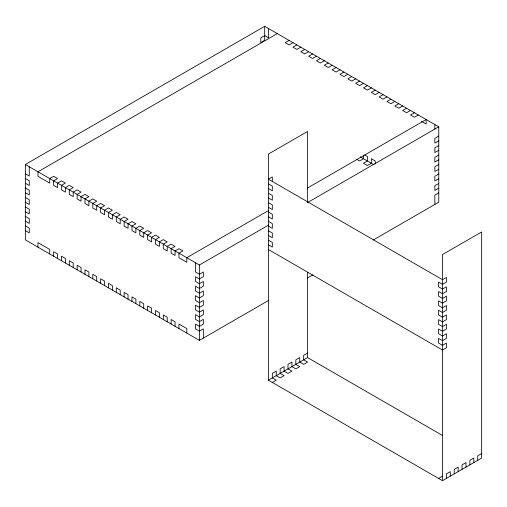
<?xml version="1.0" encoding="UTF-8"?>
<svg xmlns="http://www.w3.org/2000/svg" width="507" height="507" viewBox="0 0 507 507"><rect width="100%" height="100%" fill="white"/><g stroke="black" fill="none" stroke-linecap="round" stroke-linejoin="round"><path stroke-width="0.76" d="M268.406 300.543L199.422 340.368L25.35 239.868L25.35 164.496L264.698 26.313L438.764 126.807L438.764 202.185L373.203 240.033M277.316 33.595L37.968 171.784L37.968 176.303L49.718 183.09L49.718 178.565L53.634 176.303L57.551 178.565L53.634 180.828L53.634 185.347L57.551 187.609L57.551 183.09L61.467 180.828L65.384 183.09L61.467 185.347L61.467 189.872L65.384 192.134L65.384 187.609L69.301 185.347L73.217 187.609L69.301 189.872L69.301 194.396L73.217 196.653L73.217 192.134L77.134 189.872L81.05 192.134L77.134 194.396L77.134 198.915L81.05 201.178L81.05 196.653L84.967 194.396L88.883 196.653L84.967 198.915L84.967 203.44L88.883 205.703L88.883 201.178L92.8 198.915L96.717 201.178L92.8 203.44L92.8 207.959L96.717 210.221L96.717 205.703L100.633 203.44L104.55 205.703L100.633 207.959L100.633 212.484L104.55 214.746L104.55 210.221L108.466 207.959L112.383 210.221L108.466 212.484L108.466 217.009L112.383 219.265L112.383 214.746L116.299 212.484L120.216 214.746L116.299 217.009L116.299 221.527L120.216 223.79L120.216 219.265L124.133 217.009L128.049 219.265L124.133 221.527L124.133 226.052L128.049 228.315L128.049 223.79L131.966 221.527L135.882 223.79L131.966 226.052L131.966 230.571L135.882 232.833L135.882 228.315L139.799 226.052L143.715 228.315L139.799 230.571L139.799 235.096L143.715 237.358L143.715 232.833L147.632 230.571L151.549 232.833L147.632 235.096L147.632 239.621L151.549 241.877L151.549 237.358L155.465 235.096L159.382 237.358L155.465 239.621L155.465 244.14L159.382 246.402L159.382 241.877L163.298 239.621L167.215 241.877L163.298 244.14L163.298 248.664L167.215 250.927L167.215 246.402L171.132 244.14L175.048 246.402L171.132 248.664L171.132 253.183L175.048 255.446L175.048 250.927L178.965 248.664L182.881 250.927L178.965 253.183L178.965 257.708L186.798 262.233L186.798 257.708L268.412 210.589M289.066 40.383L285.149 42.639L289.066 44.901L292.983 42.639M296.899 44.901L292.983 47.164L296.899 49.426L300.816 47.164M304.732 49.426L300.816 51.689L304.732 53.945L308.649 51.689M312.565 53.945L308.649 56.207L312.565 58.47L316.482 56.207M320.399 58.47L316.482 60.732L320.399 62.995L324.315 60.732M328.232 62.995L324.315 65.251L328.232 67.513L332.148 65.251M336.065 67.513L332.148 69.776L336.065 72.038L339.982 69.776M343.898 72.038L339.982 74.301L343.898 76.557L347.815 74.301M351.731 76.557L347.815 78.819L351.731 81.082L355.648 78.819M359.564 81.082L355.648 83.344L359.564 85.607L363.481 83.344M367.398 85.607L363.481 87.863L367.398 90.126L371.314 87.863M375.231 90.126L371.314 92.388L375.231 94.651L379.147 92.388M383.064 94.651L379.147 96.913L383.064 99.169L386.98 96.913M390.897 99.169L386.98 101.432L390.897 103.694L394.814 101.432M398.73 103.694L394.814 105.957L398.73 108.219L402.647 105.957M406.563 108.219L402.647 110.475L406.563 112.738L410.48 110.475M414.396 112.738L410.48 115L414.396 117.263L418.313 115M307.502 188.021L426.146 119.525L426.146 124.044L421.577 121.407M25.35 164.496L199.422 264.996L268.685 225.007M307.774 202.432L438.764 126.807M438.764 136.072L434.848 138.329L434.848 143.069L438.764 140.807M438.764 145.547L434.848 147.81L434.848 152.544L438.764 150.281M438.764 155.022L434.848 157.284L434.848 162.018L438.764 159.756M438.764 164.496L434.848 166.759L434.848 171.493L438.764 169.237M438.764 173.971L434.848 176.233L434.848 180.974L438.764 178.711M438.764 183.445L434.848 185.708L434.848 190.448L438.764 188.186M438.764 192.926L434.848 195.182L434.848 204.448M307.451 278.001L312.927 274.838M307.578 353.056L303.661 355.318L303.661 359.837L307.578 362.099L303.661 364.362L299.745 362.099L299.745 357.581L295.828 359.837L295.828 364.362L299.745 366.624L295.828 368.887L291.912 366.624L291.912 362.099L287.995 364.362L287.995 368.887L291.912 371.143L287.995 373.406L284.078 371.143L284.078 366.624L280.162 368.887L280.162 373.406L284.078 375.668L280.162 377.93L276.245 375.668L276.245 371.143L272.329 373.406L272.329 377.93L276.245 380.193L272.329 382.449M307.578 202.686L307.578 131.452L268.412 154.065L268.412 380.193L307.578 357.581L442.586 435.526M438.568 478.431L442.484 476.168M481.65 453.556L477.733 455.818L477.733 460.337M442.484 480.687L481.65 458.075L481.65 231.953L442.484 254.565L442.484 480.687L268.412 380.193M364.787 154.952L367.398 156.46L367.398 160.979L363.481 163.241L367.398 165.504L371.314 163.241L371.314 158.716L375.231 160.979L375.231 163.995M360.217 156.834L373.925 164.75M356.953 159.471L359.564 160.979L363.481 158.716L363.481 155.706M268.412 183.883L272.329 186.145L272.329 190.835L268.412 188.572M268.412 193.262L272.329 195.525L272.329 200.214L268.412 197.952M268.412 202.642L272.329 204.904L272.329 209.594L268.412 207.331M268.412 212.021L272.329 214.284L272.329 218.973L268.412 216.711M268.412 221.401L272.329 223.663L272.329 228.353L268.412 226.09M268.412 230.78L272.329 233.043L272.329 237.732L268.412 235.47M268.412 240.16L272.329 242.422L272.329 247.112L268.412 244.849M268.412 249.539L442.484 350.039L446.401 347.777L446.401 343.087L442.484 345.349L438.568 343.087L438.568 338.397L442.484 340.66L446.401 338.397L446.401 333.707L442.484 335.97L438.568 333.707L438.568 329.018L442.484 331.28L446.401 329.018L446.401 324.328L442.484 326.59L438.568 324.328L438.568 319.638L442.484 321.901L446.401 319.638L446.401 314.948L442.484 317.211L438.568 314.948L438.568 310.259L442.484 312.521L446.401 310.259L446.401 305.569L442.484 307.831L438.568 305.569L438.568 300.879L442.484 303.142L446.401 300.879L446.401 296.189L442.484 298.452L438.568 296.189L438.568 291.5L442.484 293.762L446.401 291.5L446.401 286.81L442.484 289.072L438.568 286.81L438.568 282.12L442.484 284.383L446.401 282.12L446.401 277.43L442.484 279.687L268.412 179.193L272.329 176.93L272.329 181.62M25.35 173.755L29.267 176.018L29.267 166.759M25.35 178.496L29.267 180.758L29.267 185.492L25.35 183.23M25.35 187.97L29.267 190.233L29.267 194.967L25.35 192.711M25.35 197.445L29.267 199.707L29.267 204.448L25.35 202.185M25.35 206.919L29.267 209.182L29.267 213.922L25.35 211.66M25.35 216.394L29.267 218.656L29.267 223.397L25.35 221.134M25.35 225.875L29.267 228.131L29.267 232.871L25.35 230.609M473.817 462.599L473.817 458.075L469.9 460.337L469.9 464.862M465.984 467.124L465.984 462.599L462.067 464.862L462.067 469.381M458.151 471.643L458.151 467.124L454.234 469.381L454.234 473.906M450.317 476.168L450.317 471.643L446.401 473.906L446.401 478.431M434.848 124.551L434.848 129.177M307.578 272.329L307.578 357.581M268.615 28.569L268.615 37.835L264.698 35.572L260.782 37.835L260.782 42.569L264.698 40.306L264.698 26.313M203.339 338.106L203.339 328.847L199.422 331.109L195.506 328.847L195.506 324.112L199.422 326.369L203.339 324.112L203.339 319.372L199.422 321.634L195.506 319.372L195.506 314.632L199.422 316.894L203.339 314.632L203.339 309.897L199.422 312.16L195.506 309.897L195.506 305.157L199.422 307.419L203.339 305.157L203.339 300.423L199.422 302.679L195.506 300.423L195.506 295.682L199.422 297.945L203.339 295.682L203.339 290.942L199.422 293.204L195.506 290.942L195.506 286.208L199.422 288.47L203.339 286.208L203.339 281.467L199.422 283.73L195.506 281.467L195.506 276.733L199.422 278.996L203.339 276.733L203.339 271.993L199.422 274.255L195.506 271.993L195.506 262.734M199.422 264.996L199.422 340.368M186.798 333.086L186.798 328.561L178.965 324.036L178.965 328.561M175.048 326.299L175.048 321.78L171.132 319.518L171.132 324.036M167.215 321.78L167.215 317.255L163.298 314.993L163.298 319.518M159.382 317.255L159.382 312.73L155.465 310.474L155.465 314.993M151.549 312.73L151.549 308.212L147.632 305.949L147.632 310.474M143.715 308.212L143.715 303.687L139.799 301.424L139.799 305.949M135.882 303.687L135.882 299.168L131.966 296.906L131.966 301.424M128.049 299.168L128.049 294.643L124.133 292.381L124.133 296.906M120.216 294.643L120.216 290.118L116.299 287.862L116.299 292.381M112.383 290.118L112.383 285.599L108.466 283.337L108.466 287.862M104.55 285.599L104.55 281.074L100.633 278.812L100.633 283.337M96.717 281.074L96.717 276.556L92.8 274.293L92.8 278.812M88.883 276.556L88.883 272.031L84.967 269.768L84.967 274.293M81.05 272.031L81.05 267.506L77.134 265.25L77.134 269.768M73.217 267.506L73.217 262.987L69.301 260.725L69.301 265.25M65.384 262.987L65.384 258.462L61.467 256.2L61.467 260.725M57.551 258.462L57.551 253.944L53.634 251.681L53.634 256.2M49.718 253.944L49.718 249.419L37.968 242.638L37.968 247.156"/></g></svg>
